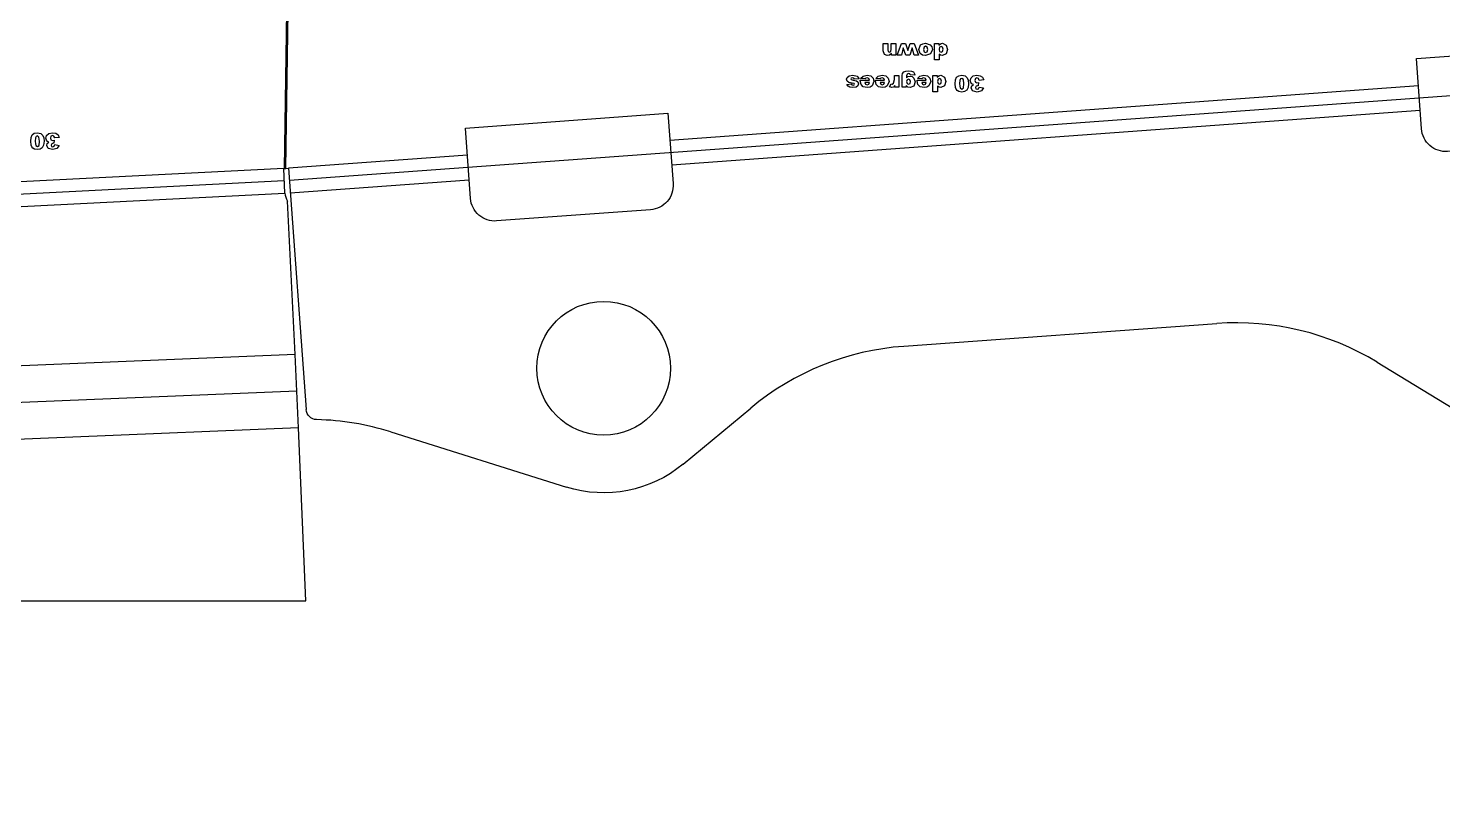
# Model space of a CAD drawing. Header units: millimetres. Extents: x -3 to 974, y -34 to 241.
# Drawn here: x 489.2 to 750.5, y -34.3 to 105.7 of the extents above; entities that cross this region are included whole.
import ezdxf

# ---------------------------------------------------------------- set-up
doc = ezdxf.new("R2010")
doc.units = ezdxf.units.MM
doc.layers.get('0').update_dxf_attribs({"linetype": 'CONTINUOUS'})

msp = doc.modelspace()

# ---------------------------------------------------------------- linework, layer by layer
for p, q in [((536.64, 79.85, 0), (537.72, 154.6)), ((816.27, 97.98, 0), (537.45, 77.62)), ((746.04, 95.12, 0), (607.75, 85.03, 0)), ((608.08, 80.51, 0), (746.37, 90.61, 0)), ((570.32, 82.29, 0), (537.28, 79.88)), ((536.39, 79.82), (536.49, 79.82)), ((536.49, 79.82), (536.49, 79.85)), ((536.79, 79.84), (537.28, 79.88)), ((537.28, 79.88), (540.54, 35.34)), ((536.5, 77.56, 0), (26.26, 51.78, 0)), ((537.61, 75.37), (570.65, 77.78, 0)), ((538.52, 45.5), (537.09, 73.81)), ((650.97, 47.01), (708.8, 51.23)), ((538.52, 45.5), (13.32, 23.83)), ((539.14, 31.94), (538.52, 45.5)), ((738.44, 44.07), (752.3, 35.63)), ((538.83, 38.72), (5.28, 16.71, 0)), ((610.2, 25.26), (622.69, 35.62)), ((556.16, 31.21), (588.62, 21.01))]:
    msp.add_line(p, q)
for points in [[(536.49, 79.85), (536.79, 79.84), (537.87, 154.61), (537.56, 154.59)], [(649.47, 100.75), (648.69, 100.75), (648.69, 101.1), (648.34, 100.79), (647.91, 100.7), (647.37, 100.9), (647.17, 101.54), (647.17, 102.92), (648.01, 102.92), (648.01, 101.73), (648.08, 101.44), (648.3, 101.35), (648.54, 101.47), (648.64, 101.88), (648.64, 102.92), (649.47, 102.92)], [(652.51, 102.12), (652.07, 100.75), (651.32, 100.75), (650.86, 102.12), (650.51, 100.75), (649.71, 100.75), (650.51, 102.92), (651.25, 102.92), (651.69, 101.61), (652.12, 102.92), (652.86, 102.92), (653.67, 100.75), (652.86, 100.75)], [(656.25, 101.84), (655.91, 101.02), (655, 100.7), (654.43, 100.79), (654.02, 101.08), (653.75, 101.83), (654.08, 102.65), (654.48, 102.89), (655, 102.97), (655.85, 102.7), (656.15, 102.32)], [(655.41, 101.84), (655.29, 102.27), (655, 102.41), (654.7, 102.27), (654.59, 101.83), (654.7, 101.41), (654.99, 101.27), (655.29, 101.41)], [(656.65, 99.92), (656.65, 102.92), (657.43, 102.92), (657.43, 102.6), (657.73, 102.88), (658.13, 102.97), (658.81, 102.63), (659.04, 101.81), (658.78, 100.99), (658.13, 100.7), (657.77, 100.76), (657.49, 100.96), (657.49, 99.92)], [(657.49, 101.83), (657.59, 101.45), (657.87, 101.32), (658.11, 101.44), (658.21, 101.85), (658.11, 102.24), (657.86, 102.36), (657.59, 102.24)], [(642.7, 96.41), (641.87, 96.33), (641.73, 96.54), (641.48, 96.6), (641.22, 96.53), (641.15, 96.4), (641.24, 96.26), (641.6, 96.18), (642.2, 96.04), (642.49, 95.82), (642.61, 95.47), (642.48, 95.1), (642.14, 94.87), (641.55, 94.79), (640.98, 94.85), (640.67, 95.03), (640.46, 95.37), (641.25, 95.45), (641.35, 95.29), (641.59, 95.23), (641.8, 95.28), (641.86, 95.4), (641.78, 95.52), (641.42, 95.6), (640.8, 95.73), (640.49, 95.97), (640.39, 96.31), (640.5, 96.67), (640.86, 96.96), (641.52, 97.06), (642.37, 96.89)], [(642.93, 96.13), (644.6, 96.13), (644.49, 96.43), (644.18, 96.57), (643.95, 96.51), (643.8, 96.37), (642.98, 96.45), (643.43, 96.92), (644.2, 97.06), (644.88, 96.94), (645.29, 96.55), (645.45, 95.93), (645.12, 95.1), (644.73, 94.87), (644.22, 94.79), (643.48, 94.93), (643.07, 95.34), (642.93, 96.04)], [(645.73, 96.13), (647.4, 96.13), (647.29, 96.43), (646.97, 96.57), (646.74, 96.51), (646.6, 96.37), (645.77, 96.45), (646.23, 96.92), (646.99, 97.06), (647.67, 96.94), (648.08, 96.55), (648.24, 95.93), (647.92, 95.1), (647.53, 94.87), (647.02, 94.79), (646.28, 94.93), (645.87, 95.34), (645.73, 96.04)], [(650.06, 94.84), (649.28, 94.84), (649.28, 95.19), (649.05, 94.88), (648.75, 94.79), (648.35, 94.9), (648.61, 95.5), (648.84, 95.44), (649.09, 95.57), (649.22, 96.28), (649.22, 97.01), (650.06, 97.01)], [(651.43, 94.84), (650.65, 94.84), (650.65, 96.89), (650.65, 96.99), (650.73, 97.38), (650.96, 97.68), (651.33, 97.84), (651.84, 97.89), (652.39, 97.84), (652.74, 97.7), (652.98, 97.17), (652.98, 97.06), (652.17, 97.15), (652.08, 97.31), (651.84, 97.37), (651.58, 97.28), (651.49, 96.94), (651.49, 96.61), (651.73, 96.82), (652.15, 96.92), (652.54, 96.83), (652.85, 96.54), (653.04, 95.83), (652.8, 95.06), (652.15, 94.79), (651.74, 94.88), (651.43, 95.16)], [(653.43, 96.13), (655.1, 96.13), (654.99, 96.43), (654.67, 96.57), (654.44, 96.51), (654.29, 96.37), (653.47, 96.45), (653.93, 96.92), (654.69, 97.06), (655.37, 96.94), (655.78, 96.55), (655.94, 95.93), (655.62, 95.1), (655.23, 94.87), (654.72, 94.79), (653.98, 94.93), (653.57, 95.34), (653.43, 96.04)], [(656.35, 94.01), (656.35, 97.01), (657.13, 97.01), (657.13, 96.69), (657.42, 96.97), (657.83, 97.06), (658.5, 96.72), (658.74, 95.9), (658.48, 95.08), (657.82, 94.79), (657.47, 94.85), (657.19, 95.05), (657.19, 94.01)], [(662.83, 94.77), (662.6, 94.3), (662.21, 94.05), (661.66, 93.96), (661.16, 94.04), (660.85, 94.23), (660.65, 94.48), (660.54, 94.79), (660.46, 95.49), (660.52, 96.2), (660.73, 96.68), (661.11, 96.97), (661.68, 97.06), (662.3, 96.94), (662.68, 96.59), (662.85, 96.13), (662.91, 95.5)], [(664.89, 94.88), (665.68, 94.74), (665.3, 94.16), (664.51, 93.96), (663.66, 94.18), (663.4, 94.73), (663.51, 95.08), (663.83, 95.36), (663.56, 95.46), (663.33, 95.7), (663.25, 96.06), (663.39, 96.56), (663.78, 96.93), (664.46, 97.06), (665.1, 96.97), (665.49, 96.69), (665.73, 96.22), (664.89, 96.11), (664.74, 96.46), (664.48, 96.56), (664.2, 96.43), (664.09, 96.11), (664.2, 95.78), (664.49, 95.67), (664.76, 95.72), (664.71, 95.12), (664.61, 95.13), (664.33, 95.03), (664.22, 94.78), (664.3, 94.56), (664.53, 94.48), (664.77, 94.57)], [(643.78, 95.73), (643.91, 95.39), (644.19, 95.28), (644.5, 95.44), (644.6, 95.73)], [(646.58, 95.73), (646.7, 95.39), (646.98, 95.28), (647.3, 95.44), (647.4, 95.73)], [(652.21, 95.89), (652.11, 96.24), (651.85, 96.35), (651.59, 96.24), (651.48, 95.88), (651.59, 95.52), (651.86, 95.39), (652.12, 95.51)], [(654.27, 95.73), (654.4, 95.39), (654.68, 95.28), (655, 95.44), (655.09, 95.73)], [(657.18, 95.92), (657.29, 95.54), (657.56, 95.41), (657.81, 95.53), (657.91, 95.94), (657.8, 96.33), (657.55, 96.45), (657.29, 96.33)], [(662.08, 95.5), (661.98, 96.28), (661.69, 96.49), (661.47, 96.4), (661.33, 96.12), (661.28, 95.52), (661.31, 95.02), (661.39, 94.72), (661.69, 94.52), (661.99, 94.72)], [(492.1, 84.87), (492.02, 84.14), (491.79, 83.67), (491.4, 83.41), (490.86, 83.33), (490.36, 83.4), (490.04, 83.6), (489.85, 83.85), (489.73, 84.16), (489.65, 84.86), (489.72, 85.57), (489.93, 86.05), (490.3, 86.34), (490.88, 86.43), (491.49, 86.31), (491.87, 85.96), (492.04, 85.5)], [(494.09, 84.25), (494.88, 84.11), (494.5, 83.53), (493.71, 83.33), (492.86, 83.55), (492.6, 84.1), (492.7, 84.45), (493.02, 84.73), (492.76, 84.83), (492.53, 85.07), (492.44, 85.43), (492.58, 85.93), (492.98, 86.3), (493.65, 86.43), (494.3, 86.34), (494.69, 86.05), (494.92, 85.59), (494.09, 85.48), (493.94, 85.83), (493.67, 85.92), (493.39, 85.8), (493.28, 85.47), (493.39, 85.15), (493.68, 85.04), (493.95, 85.09), (493.91, 84.49), (493.8, 84.5), (493.53, 84.4), (493.42, 84.15), (493.5, 83.93), (493.72, 83.85), (493.96, 83.94)], [(491.27, 84.87), (491.17, 85.65), (490.88, 85.86), (490.66, 85.77), (490.52, 85.49), (490.48, 84.89), (490.5, 84.39), (490.58, 84.09), (490.88, 83.88), (491.18, 84.09)], [(536.61, 75.3), (536.39, 79.82), (26.12, 54.04), (26.3, 49.52)], [(0, 0), (223.16, 0), (224.57, -34.29), (324.49, -30.17), (323.24, 0), (540.46, 0), (539.14, 31.94), (-2.98, 9.58), (-3.12, 4.65), (-3.26, 0)]]:
    msp.add_lwpolyline(points, close=True)
for points in [[(779.9, 85.07), (751.44, 82.99, -0.414214), (746.62, 87.15), (745.67, 100.14), (783.11, 102.87), (784.06, 89.88, -0.414214)], [(569.95, 87.31), (607.39, 90.04), (608.34, 77.05, -0.414214), (604.18, 72.23), (575.72, 70.16, -0.414214), (570.9, 74.32)]]:
    msp.add_lwpolyline(points, format="xyb", close=True)
msp.add_circle((595.51, 42.96), 12.35)
for centre, radius, start, end in [((539.61, 75.45), 3, 182.8923, 213.0179), ((712.44, 1.36), 50, 58.669, 94.1765), ((654.61, -2.86), 50, 94.1765, 129.6841), ((541.18, -16.5), 50, 72.567, 88.515)]:
    msp.add_arc(centre, radius, start, end)
at = {"extrusion": (0, 0, -1)}
for centre, radius, start, end in [((-542.53, 35.48), 2, 271.485, 355.8235), ((-595.51, 42.96), 23, 230.3159, 287.433)]:
    msp.add_arc(centre, radius, start, end, dxfattribs=at)

doc.saveas('drawing.dxf')
